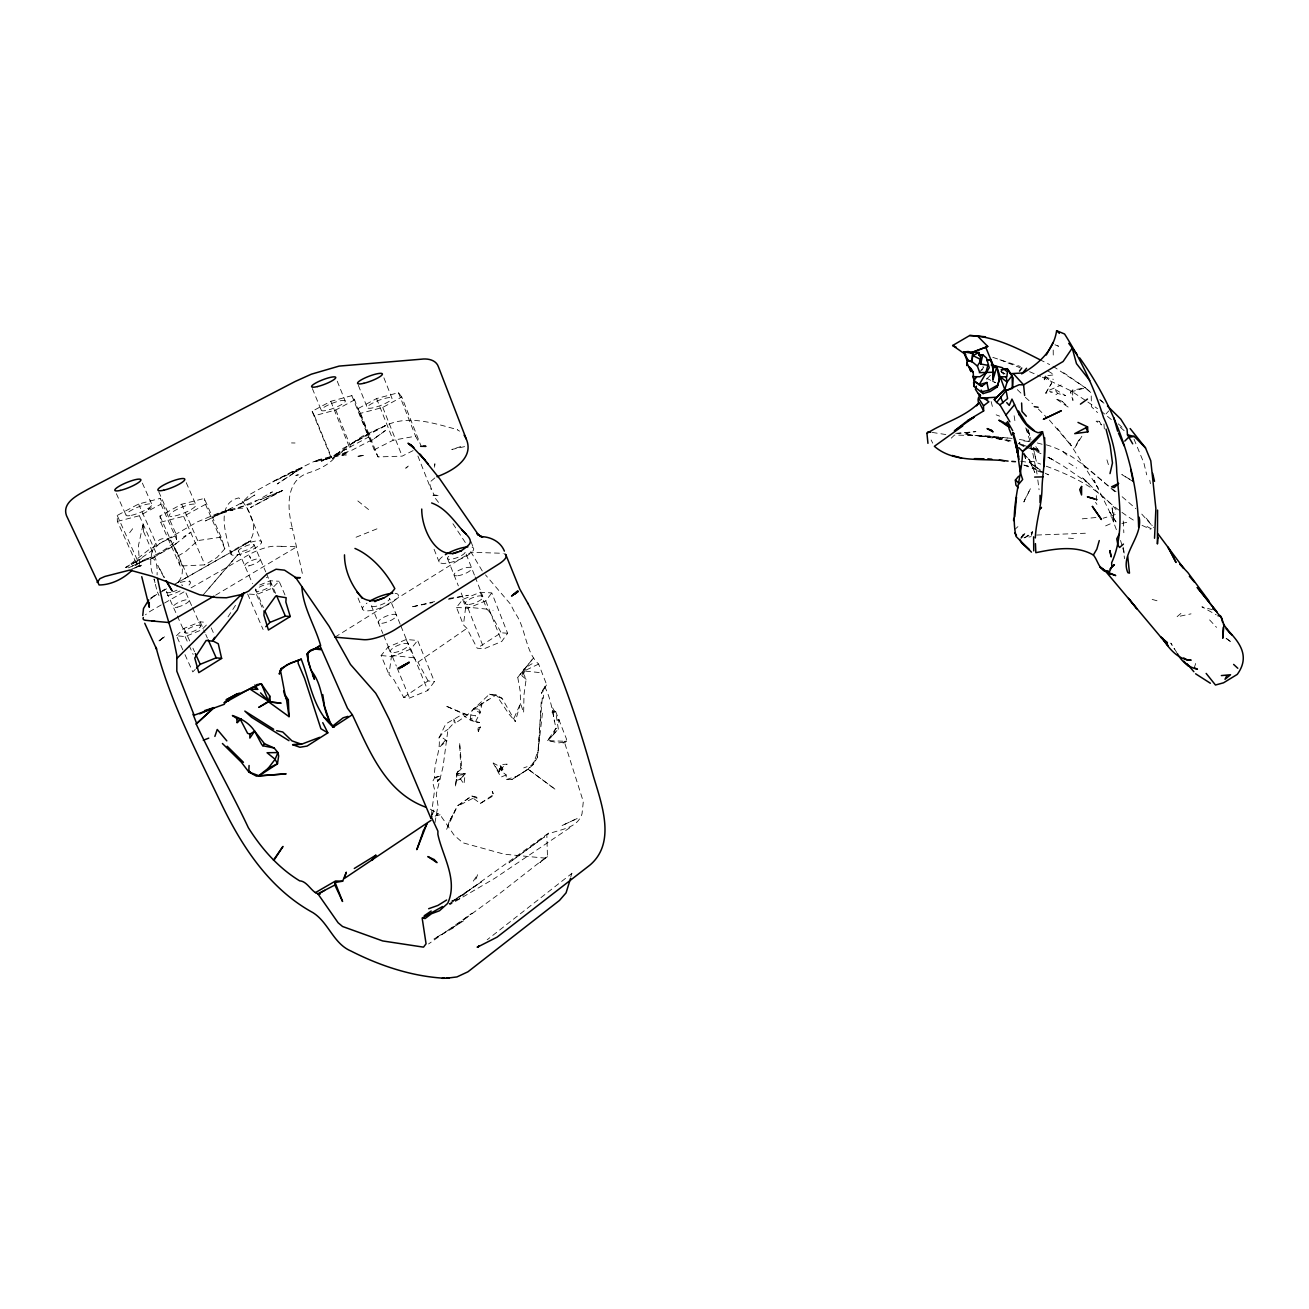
<?xml version="1.0" encoding="UTF-8"?>
<svg xmlns="http://www.w3.org/2000/svg" width="1309" height="1309" viewBox="0 0 1309 1309"><rect width="100%" height="100%" fill="white"/><g stroke="black" fill="none" stroke-linecap="round" stroke-linejoin="round"><path stroke-width="0.75" stroke-dasharray="5 3.75" d="M552.382 735.691L558.338 729.064L555.671 711.572L566.535 739.143L565.504 742.072L558.828 742.857L547.587 740.632L552.382 735.691L555.981 728.164C552.709 714.141 551.58 699.988 544.806 686.898L546.213 683.56L538.637 664.072C525.024 651.718 526.071 627.682 514.993 612.939L510.461 604.12L485.492 574.88M431.348 815.212L434.604 789.785L432.51 781.735L434.784 777.579C433.099 763.965 441.035 751.35 438.99 737.949L445.78 723.926L463.321 713.83L475.625 715.761L470.226 719.394L479.339 722.503L475.102 722.633L479.339 722.503M542.433 713.11L537.377 757.535L533.27 764.538L528.116 769.168L512.015 779.46L506.076 779.64L506.207 774.961L502.247 771.852L499.923 764.587L507.188 764.161L501.969 767.696L498.942 772.048L493.198 763.065L501.969 767.696L503.016 769.397L498.942 772.048L500.463 767.728L503.016 769.397M558.567 722.29L559.238 719.803L557.699 719.983L558.665 719.983M462.699 599.473L465.693 607L463.435 624.884L466.871 628.369L477.18 648.2L484.101 648.789L501.74 641.475L507.597 633.261L491.808 592.895L480.239 592.257L462.699 599.473L456.481 607.425L463.435 624.884M501.789 770.837L501.969 767.696L499.923 764.587M544.806 686.898L543.006 689.908L543.628 698.204L542.335 697.828L541.272 701.346L538.294 749.746L533.27 764.538L523.747 767.876M434.588 467.231L434.883 463.73L434.375 467.166M539.341 735.003L537.377 757.535L528.116 769.168L512.015 779.46M539.472 729.718L542.335 697.828M434.964 822.723L437.991 805.395L436.257 794.154L443.031 766.845L448.005 729.326L454.19 722.65L453.798 719.197L455.81 722.879L467.378 714.992L489.517 694.163L496.226 694.899L502.018 698.286L515.321 721.521L520.491 703.408L520.246 691.479L517.759 677.375L533.483 658.018M457.299 772.326L455.368 787.036L457.299 772.326L460.735 767.876L459.623 742.792L461.848 768.628L457.299 772.326L458.526 774.077L465.235 773.734L463.942 784.156L456.841 773.308L465.235 773.734L460.081 779.395L456.399 780.36L456.841 773.308L458.526 774.077M388.118 646.973L391.587 655.367L388.986 674.479L393.845 679.616L403.663 697.353L409.57 698.057L427.814 690.465L434.424 681.629L417.636 640.461L406.248 639.496L388.118 646.973L381.115 655.531L388.986 674.479M526.136 679.289L521.833 675.755L524.287 668.719L522.847 672.417L526.136 679.289L523.976 694.85L523.649 712.636L520.491 703.408L513.815 718.657M523.747 673.579L526.005 667.263L535.332 661.847M470.226 719.394L471.158 712.505L473.547 708.905L496.226 694.899L508.661 713.683L515.321 721.521M499.58 768.481L498.942 772.048L500.463 767.728M570.806 876.834L571.755 873.201L570.495 875.721L571.951 873.332L487.21 939.764M1031.574 535.021L1032.392 531.781L1024.816 537.704L1021.282 538.081L1023.131 534.661L1025.798 532.927L1021.282 538.081M1041.522 472.238L1037.808 471.224L1038.364 469.015M1031.492 535.185L1032.392 531.781L1030.314 534.71L1024.816 537.704L1031.165 536.641M1047.92 370.971L1054.203 374.783L1045.318 375.994L1044.238 379.823L1046.447 374.521M521.833 675.755L522.847 672.417M136.463 563.606L137.314 560.776L152.04 550.598L160.336 542.891L176.568 535.234L160.254 498.402L138.558 504.03L117.188 515.451L117.368 521.407L136.463 563.606C150.748 557.258 166.063 551.4 176.6 539.488L176.568 535.234M432.379 814.787L433.966 809.682L431.185 817.127M554.591 710.967L554.149 712.341L552.103 712.161L552.807 710.345L554.591 710.967L552.922 712.505L554.361 721.063M1194.135 668.261L1196.246 661.716M449.183 821.905L446.434 829.726L457.446 805.902L471.731 796.068L475.903 796.805L478.587 798.915L471.731 796.068L457.446 805.902L449.183 821.905L454.877 810.778M130.835 569.513L141.585 565.193L137.445 569.022M460.441 804.708L475.903 796.805M543.006 689.908L541.419 693.377L546.475 684.967M478.325 731.355L480.419 727.035L477.916 726.92L478.325 731.355L477.916 726.92M1045.318 375.994L1051.716 383.079L1045.711 393.158L1052.534 392.16L1047.805 390.835L1061.223 385.026M981.783 370.316L983.763 366.978L980.277 366.88M1045.711 393.158L1051.716 383.079M547.587 740.632L558.338 729.064L555.981 728.164L547.587 740.632L564.179 741.254L583.307 801.615L582.014 813.871C576.909 829.399 558.927 829.088 546.818 834.667L547.457 856.659L545.542 858.164L504.178 854.204L462.715 842.751L454.059 835.077L440.102 814.803L437.811 813.478L432.445 819.172M467.378 714.992L445.305 705.747L463.321 713.83L464.27 716.154L471.011 720.572L475.74 721.717L475.069 722.601L480.092 712.93L478.783 709.003L482.023 703.686L488.797 699.415M1019.22 443.62L1019.924 442.475L1017.813 444.095M228.011 616.85L236.88 603.187M436.797 814.82L437.811 813.478M451.114 901.23L455.63 899.512L481.467 881.873L452.39 901.083L466.446 892.182L548.635 833.031M1020.873 537.884L1023.131 534.661M150.502 599.097L154.691 595.48L152.531 596.953M159.06 640.755L164.558 636.828L159.125 640.935M129.64 532.73L134.058 526.856M456.481 607.425L467.984 608.178L485.77 600.847L491.808 592.895M438.99 737.949L443.26 732.385L448.005 729.326M381.115 655.531L392.422 656.627L410.83 649.035L417.636 640.461M979.001 372.934L983.763 366.978M517.759 677.375L533.532 657.903M437.124 779.788L439.169 779.657L437.353 781.457L437.746 779.035L439.971 778.904L437.353 781.457L437.746 779.035L434.784 777.579L440.757 775.992L434.784 777.579M460.081 779.395L465.235 773.734M203.239 594.842L237.993 554.411L205.775 591.979M444.962 740.763L439.595 746.964L446.909 740.861L442.867 737.998L444.962 740.763L446.909 740.861M1106.007 413.922L1108.69 410.977M1020.938 538.179L1025.798 532.927M986.855 379.037L990.259 375.405L986.577 379.037M221.139 537.165L197.675 540.601L185.911 551.351L177.811 556.112L180.2 566.044L204.973 564.85L217.098 557.405L224.837 548.766L221.139 537.165L204.269 498.434L181.689 504.243L159.993 516.008L160.68 522.16L180.2 566.044M195.254 669.39L192.783 671.91L184.618 653.829M249.414 594.106L256.499 594.564L272.337 588.15L279.112 581.261L286.147 597.706M206.397 625.048L201.439 629.956L185.125 636.583L176.47 635.749L183.816 652.013M1072.513 390.098L1072.938 400.472L1070.517 392.046L1072.513 390.098L1085.423 387.824L1090.708 392.438M135.285 565.717C152.04 552.594 157.882 556.407 157.08 574.946M176.47 635.749L184.045 628.385L200.146 621.857L207.133 622.446M951.25 438.155L954.506 435.03L990.013 435.995L1010.581 438.4M176.65 543.366L149.733 559.597L170.53 547.767L191.049 532.108L183.555 536.903M351.843 395.645L368.516 437.108L330.948 457.168L312.131 411.288L330.784 401.323L351.843 395.645L354.559 399.883L370.84 440.38L352.088 450.116L321.36 461.21L346.492 448.971L332.421 458.477L343.203 448.283L385.321 425.736C407.23 414.92 431.954 422.627 454.076 428.714A46.649 18.817 -11.6 0 1 456.497 429.467A46.993 19.046 -9.8 0 1 457.414 429.777M1015.146 529.196L1017.911 526.643M178.319 581.769C188.48 570.086 176.993 552.283 170.612 540.781C152.499 529.801 146.903 563.704 153.284 575.289M455.63 899.512L458.232 899.643L469.833 889.253M463.321 921.045L433.704 939.142L453.748 927.639L472.091 913.191L428.567 943.953M159.649 640.592L161.874 638.612L159.502 640.166M545.444 857.739L498.565 894.391L453.258 927.296M1180.931 613.414L1176.889 616.866L1191.043 613.856M547.457 856.659L539.815 862.582L545.542 858.164M569.873 827.713L494.835 878.257L449.838 904.683M1055.888 394.729L1057.688 393.436L1065.673 395.694L1054.187 388.838L1057.688 393.436M473.776 798.67L480.338 803.415L492.937 794.972L494.327 795.168L492.233 791.405L492.937 794.972M406.248 639.496L413.742 657.773L417.947 662.19L466.871 628.369M480.239 592.257L486.866 609.127L490.024 612.367L493.068 610.256M434.817 477.949L430.661 481.499A14.874 12.419 17.1 0 0 430.252 486.114L434.015 494.982L439.268 495.457L433.115 495.457L438.875 502.869M403.663 697.353L428.059 680.925L434.424 681.629M507.597 633.261L501.183 632.771L477.18 648.2M150.813 598.017L158.291 593.55M538.637 664.072L524.124 670.993L542.286 672.842M270.079 493.149L272.387 491.906L250.559 504.227L220.632 512.195L197.348 521.882L148.408 550.075L125.991 567.697L141.552 558.518M334.973 637.156L471.125 552.283L500.987 553.232A23.104 6.692 -21.1 0 1 503.196 553.462M245.176 544.184C262.045 534.694 250.15 507.565 238.827 497.878C214.463 503.311 226.752 537.704 231.12 554.411M473.547 708.905L482.023 703.686L480.092 712.93L473.547 708.905L478.783 709.003M385.321 425.736L373.899 431.283A44.244 1.047 -28.1 0 0 367.175 434.621L348.439 445.714A43.819 4.287 -35.8 0 1 343.547 449.331A42.313 2.863 -35.1 0 1 338.066 453.192C331.39 463.877 319.691 469.276 307.942 473.04C285.018 480.861 287.358 509.414 292.382 528.149M528.116 769.168L555.54 789.589L528.116 769.168L517.562 775.959L506.076 779.64M240.038 547.064L250.968 540.862C244.145 541.713 236.34 552.791 229.648 551.056M480.338 803.415L494.327 795.168M215.592 595.186L296.865 546.737L283.186 546.377A34.934 8.574 -21.9 0 1 281.173 546.409M162.807 590.981L166.587 588.821M183.996 591.881L152.351 610.027A20.846 5.22 -23.1 0 0 145.495 614.821M191.032 587.856L249.07 554.607A19.962 4.925 -22.3 0 1 274.661 546.213L284.757 546.36M159.878 592.65L164.639 589.934M174.293 584.485L234.458 550.255M177.026 582.881L236.16 549.256M153.529 596.266L156.818 594.401M367.191 434.604L352.039 443.146L362.708 436.044L385.599 425.49M125.369 567.452L137.314 560.776M449.282 903.881L458.052 899.005L449.183 903.914M160.68 522.16L183.604 516.319L205.48 504.358L204.269 498.434M401.765 397.02L398.443 392.684L376.583 398.558L357.701 408.784L360.58 413.317L382.784 407.41L401.765 397.02L421.171 446.304M117.368 521.407L139.392 515.746L160.925 504.145L160.254 498.402M312.131 411.288L314.422 415.722L335.791 409.995L354.559 399.883M413.104 450.607L402.158 456.137L378.105 456.923L374.194 449.789L357.701 408.784M433.115 495.457L434.015 494.982M563.066 743.087L566.666 741.205M136.234 567.042L139.016 565.603M374.194 449.789L393.175 440.217L415.575 436.192L419.24 442.933M128.38 567.844L148.588 558.845L128.822 567.484M1105.63 525.891L1112.11 523.027M318.971 459.623L313.555 461.979L342.254 455.074L348.505 452.145L318.971 459.623L326.186 459.246L321.261 460.637L330.948 457.168M134.827 567.991L141.585 565.193L138.787 566.126M506.207 774.961L500.889 777.137L493.198 763.065M259.755 584.992L270.178 580.771L279.112 581.261M356.064 537.23L380.15 527.56M1115.252 514.568L1103.111 518.233M478.194 727.837L480.419 727.035M499.073 769.332L501.691 768.383M326.186 459.246L314.144 461.439L275.724 480.043L250.543 494L240.611 504.03L254.846 494.998L237.354 505.176L205.431 520.933L231.938 508.416L214.005 515.599L236.814 508.825L256.629 500.382M1070.517 392.046L1085.423 387.824L1091.182 392.896L1091.395 406.674L1097.564 412.613M440.102 814.803L436.47 815.703L440.119 815.032M1121.862 523.502L1129.258 521.686M434.588 601.6L410.911 607.114L432.69 602.615M464.597 446.631L451.818 449.462L463.877 445.567M266.349 577.711L267.2 577.514M289.96 528.705L292.365 528.182L302.968 576.304M448.529 599.342L468.344 595.268L446.418 598.835M229.419 510.281L225.426 510.935L232.593 510.134L229.419 510.281L231.104 510.854M458.379 775.337L464.155 774.535M1095.944 517.513L1080.923 518.969M1085.357 533.238L1033.488 535.168M955.734 433.361L975.925 431.626L957.828 433.443M237.763 508.252L244.799 508.154M291.514 442.933L295.032 442.998M1038.086 451.36L1039.346 451.392L1035.517 445.845L1038.086 451.36L1034.077 448.054M945.818 434.539L932.155 432.428M1068.455 538.146L1075.72 538.654M486.866 609.127L465.693 607M1012.152 438.384L978.052 435.619L1009.157 440.708M552.103 712.161L554.149 712.341L552.807 710.345M413.742 657.773L391.587 655.367M1023.834 440.92L1029.79 441.591M454.19 722.65L455.81 722.879M1020.742 461.226L1026.796 462.159L1033.308 461.324L1040.704 464.122M1019.449 439.448L1029.938 441.297M1010.957 440.953L1000.092 438.106L1009.239 441.722M471.731 796.068L474.676 796.723M1024.227 465.235L1028.154 466.184L1024.293 465.12M1046.284 444.831C1074.362 452.799 1095.158 475.56 1117.117 493.558M1044.255 377.025L1053.385 379.332M1037.268 442.982L1042.553 444.373M992.811 357.373L1020.382 366.471M1212.412 609.716L1201.907 606.836L1216.29 614.837M1152.182 599.424L1157.778 600.978M1023.851 465.039L1043.682 472.5M489.517 694.163L502.018 698.286M1027.614 447.678L1032.997 449.494L1029.414 446.336M1041.031 453.732L1030.985 448.791L1032.997 449.494M1046.267 466.217C1071.973 475.756 1098.267 488.273 1116.135 509.741M996.165 414.838L999.601 416.131M1027.712 446.713L1019.204 443.473L1024.423 445.535M999.945 359.746L1020.186 367.747M1024.293 446.287L1019.171 444.307L1023.442 446.254M1031.41 448.283L1038.381 451.032L1031.214 448.103M1029.561 371.691L1040.54 376.403M1054.956 344.758L1058.572 346.296L1055.839 344.382M1030.985 448.791L1032.85 449.592M1042.324 377.188L1070.729 390.72L1084.654 399.867M430.285 809.158L437.648 813.56M1142.037 525.334L1150.48 529.278M457.299 429.827L457.725 430.023A49.677 24.544 -7.8 0 1 459.524 431.168M1045.236 473.253L1048.493 474.823L1033.243 467.689L1037.808 471.224M1039.641 359.582L1049.638 364.557M992.386 381.164L995.462 382.703L987.084 378.497M1047.871 457.266L1054.727 460.801L1047.167 456.645L1063.055 465.84L1089.35 483.921L1081.414 476.803C1098.235 493.248 1115.628 509.479 1135.917 521.637M1146.979 526.513L1152.215 529.278M565.504 742.072L564.179 741.254M554.312 711.032L555.212 711.523M1052.976 366.225L1085.423 387.824L1063.677 372.705M1133.185 481.565L1121.813 474.545L1130.207 479.552M1000.878 371.314L1006.719 374.947M1068.864 463.026L1076.702 468.082M1001.025 371.478L1004.265 373.654M1034.388 448.054L1039.346 451.392M368.565 509.545L356.228 499.645M1087.877 402.059L1097.531 408.637M460.735 767.876L461.848 768.628M1226.206 638.465L1231.753 642.457L1225.42 637.778M1112.045 488.764L1116.152 491.808M1040.41 470.013L1029.169 462.306L1038.495 469.293L1022.705 453.127M1099.822 399.572L1102.849 401.945M456.514 898.252L458.232 899.643M1100.051 400.047L1105.974 404.825M1100.738 410.83L1111.456 419.649M1084.31 465.889L1109.312 486.735M1122.14 496.733L1135.836 508.645M1120.373 427.356L1124.824 431.217M1063.284 451.85L1067.637 455.679M1025.323 397.347L1032.605 403.777M1118.295 423.871L1122.827 427.978M1141.775 514.11L1153.736 527.494M1001.63 372.263L1003.823 374.292M1017.306 389.624L1022.656 394.778M1049.409 420.074L1071.4 445.862L1069.682 443.178L1098.104 488.224L1094.013 480.19L1109.885 512.31L1116.855 530.963M1023.818 454.223L1029.005 459.344L1034.797 472.467L1029.005 459.344M1038.348 409.03L1046.676 417.424M1209.598 619.91L1216.552 627.355M552.611 707.825L554.034 710.525M1146.226 518.2L1152.198 525.596M1071.4 445.862L1056.805 427.748M370.84 440.38L368.516 437.108M482.252 570.953L469.26 549.125M452.93 523.731L465.513 542.81M1095.535 502.329L1096.942 504.423M1176.84 652.635L1170.802 643.112L1174.484 649.1M1115.873 521.604L1109.885 512.31L1116.855 523.175M1023.998 453.078L1026.027 456.416M164.018 577.547L157.8 565.521L164.492 577.4M428.059 680.925L417.947 662.19M931.108 439.971L932.728 443.146M490.024 612.367L501.183 632.771M1026.371 428.877L1028.89 434.212L1028.629 430.628M156.049 560.039L143.352 531.159L143.826 532.698L142.959 524.107L142.632 527.576L143.417 522.733L138.378 545.935L139.719 567.648M117.188 515.451L137.641 560.694M184.045 628.385L189.707 640.968M192.93 648.151L194.55 651.751M166.57 592.077L176.486 614.117M177.304 615.95L184.7 632.411M185.125 636.583L188.332 643.717M189.134 645.501L193.143 654.435M116.386 493.706L125.959 514.977M157.44 592.061L158.962 595.48M138.558 504.03L157.015 545.329M139.392 515.746L156.785 554.558M142.37 483.119L151.828 504.358M200.146 621.857L204.957 632.64M205.758 634.44L207.362 638.039M185.976 592.961L191.703 605.805M192.521 607.638L200.67 625.931A8.639 2.274 -23.1 0 1 189.003 632.803A8.639 2.274 -23.1 0 1 188.381 628.795A8.639 2.274 -23.1 0 1 200.67 625.931M158.749 491.759L169.27 515.517M160.925 504.145L176.6 539.488M211.224 627.895L214.365 634.947M159.993 516.008L177.811 556.112M175.422 548.815L190.034 581.916M181.689 504.243L197.675 540.601M183.604 516.319L204.973 564.85M186.238 482.661L195.826 504.587M247.646 593.991L263.109 629.547M205.48 504.358L224.837 548.766M255.353 588.952L263.42 607.556M238.451 551.138L252.506 583.585M256.499 594.564L264.107 612.088M270.178 580.771L275.79 593.795M254.093 544.855A8.427 2.029 -22.3 0 1 242.852 551.285A8.427 2.029 -22.3 0 1 241.887 547.866A8.427 2.029 -22.3 0 1 254.093 544.855L265.743 571.902M266.512 573.702L271.143 584.485A8.378 2.176 -22.5 0 1 260.049 591.03A8.378 2.176 -22.5 0 1 258.986 587.381A8.378 2.176 -22.5 0 1 271.143 584.485M272.337 588.15L275.054 594.466M246.796 507.467L261.555 542.024A16.461 3.976 -22.3 0 1 239.105 554.541A16.461 3.976 -22.3 0 1 238.156 547.506A16.461 3.976 -22.3 0 1 261.555 542.024M371.347 605.723L382.833 633.474M383.586 635.29L390.377 651.718M392.422 656.627L396.332 666.052M397.102 667.934L409.57 698.057M358.028 598.033L362.626 609.094M410.83 649.035L427.814 690.465M400.178 624.213L389.542 598.278A9.817 2.814 -22 0 1 379.25 605.445A9.817 2.814 -22 0 1 372.001 603.94M400.914 626.046L408.392 644.273M314.422 415.722L331.488 457.332M312.376 388.56L321.278 410.339M335.791 409.995L352.088 450.116M330.784 401.323L349.519 447.465M337.247 381.214L345.298 401.192A12.877 2.569 -21.2 0 1 327.201 410.241A12.877 2.569 -21.2 0 1 327.266 405.463A12.877 2.569 -21.2 0 1 345.298 401.192M360.58 413.317L378.105 456.923M358.371 385.37L367.354 407.786M376.583 398.558L393.175 440.217M434.064 549.273L439.104 561.921M1024.113 455.139L1025.536 458.739L1024.996 454.272M467.984 608.178L484.101 648.789M447.563 558.648L458.346 585.859M461.193 593.01L465.448 603.744M382.784 407.41L402.158 456.137M398.443 392.684L415.575 436.192M417.898 456.023L431.07 489.37M383.897 377.81L392.029 398.378A13.237 2.733 -21 0 1 373.654 407.672A13.237 2.733 -21 0 1 373.229 402.796A13.237 2.733 -21 0 1 392.029 398.378M485.77 600.847L501.74 641.475M474.431 575.109L465.137 551.482A9.507 2.683 -21.3 0 1 454.354 558.567A9.507 2.683 -21.3 0 1 449.118 555.981M475.134 576.909L482.874 596.577M470.995 541.615L473.743 548.733M1134.003 439.153L1143.886 462.993L1146.717 474.823M1025.749 427.847L1030.625 442.933M1106.939 459.852L1109.198 467.264M1028.35 430.776L1030.985 439.775M1027.86 429.09L1030.559 438.368M1120.553 540.437L1122.255 546.262M1122.811 548.209L1124.496 554.051L1123.515 548.929M1033.276 447.76L1036.384 461.537L1033.243 447.613M155.002 582.685L154.118 579.249L157.031 590.964M991.158 401.585L992.664 407.574M154.118 578.971L154.527 580.721M1031.05 444.798L1037.072 474.038M1149.777 480.239L1150.415 483.692M1014.115 415.738L1014.982 421.203M1037.824 479.945L1039.051 489.762M1123.171 547.227L1124.48 558.681M1103.945 423.952L1104.485 430.988M1096.287 495.653L1096.68 500.922M1123.237 521.031L1123.842 532.747M1053.205 350.043L1053.287 358.11M395.105 593.304A19.177 5.498 -22 0 1 391.849 602.435A19.177 5.498 -22 0 1 367.616 610.861A19.177 5.498 -22 0 1 366.995 603.073M472.058 547.162A18.555 5.22 -21.3 0 1 466.069 556.292A18.555 5.22 -21.3 0 1 443.506 563.41A18.555 5.22 -21.3 0 1 442.884 556.358M176.993 590.114A8.705 2.127 -22.9 0 1 172.804 591.799M170.825 592.355A8.705 2.127 -22.9 0 1 168.763 589.574M181.46 584.943A8.705 2.127 -22.9 0 1 182.687 585.598M180.2 582.489A16.984 4.14 -22.9 0 1 187.58 586.317M180.135 590.899A16.984 4.14 -22.9 0 1 164.999 596.184M162.676 590.654A16.984 4.14 -22.9 0 1 165.032 589.083M1113.861 512.817L1113.255 517.284L1113.861 512.817M477.572 874.707L476.247 878.503L473.089 881.448L477.572 874.707M1024.538 500.169L1023.851 502.002L1030.576 488.404L1024.538 500.169M1078.387 440.838L1074.509 448.283L1081.889 436.208L1078.387 440.838M408.326 466.086L405.806 468.115L408.326 466.086M385.304 430.612L370.12 441.624L385.304 430.612M544.528 836.86L509.005 862.844L544.528 836.86M294.525 472.418L277.246 483.937L302.297 467.755L293.723 470.847L272.828 481.892L302.297 467.755L294.525 472.418M164.558 636.828L161.563 638.808L164.558 636.828M149.815 508.497L148.408 509.381L151.664 507.45L149.815 508.497M282.711 490.417L250.51 507.532L282.711 490.417L260.311 499.727L282.711 490.417M577.154 818.534L561.692 825.717L577.154 818.534M969.658 432.363L964.52 434.343L999.945 438.073L964.52 434.343L969.658 432.363M297.667 474.856L295.801 475.445L299.941 474.578L297.667 474.856M363.509 455.467L356.359 456.514L363.509 455.467M345.118 454.943L341.976 455.074L347.032 454.976L345.118 454.943M1099.282 421.285L1096.14 421.203L1101.491 424.967L1099.282 421.285M1001.81 439.628L994.545 437.501L1001.81 439.628M1062.172 401.356L1055.479 398.541L1068.373 407.214L1062.172 401.356M250.51 558.354L249.495 555.834L250.51 558.354M1113.714 521.964L1111.946 506.108L1113.714 521.964M131.44 515.337A14.006 2.896 -22.4 0 0 151.893 505.061A14.006 2.896 -22.4 0 0 133.534 509.119A14.006 2.896 -22.4 0 0 131.44 515.337M175.111 515.91A14.399 3.093 -22.3 0 0 195.957 505.307A14.399 3.093 -22.3 0 0 176.797 509.496A14.399 3.093 -22.3 0 0 175.111 515.91M381.868 623.313A9.801 2.896 -22.1 0 0 396.447 615.901A9.801 2.896 -22.1 0 0 383.815 617.275A9.801 2.896 -22.1 0 0 381.868 623.313M249.135 565.799A8.41 2.094 -22.4 0 0 260.327 559.319A8.41 2.094 -22.4 0 0 248.137 562.297A8.41 2.094 -22.4 0 0 249.135 565.799M457.757 575.747A9.474 2.749 -21.3 0 0 471.715 568.695A9.474 2.749 -21.3 0 0 459.115 570.233A9.474 2.749 -21.3 0 0 457.757 575.747M177.484 607.131A8.688 2.176 -23 0 0 189.265 600.324A8.688 2.176 -23 0 0 176.928 603.269A8.688 2.176 -23 0 0 177.484 607.131M469.129 604.431A9.425 2.863 -21.4 0 0 482.972 597.329A9.425 2.863 -21.4 0 0 470.389 598.737A9.425 2.863 -21.4 0 0 469.129 604.431M393.96 652.569A9.736 3.011 -22.2 0 0 408.424 645.108A9.736 3.011 -22.2 0 0 395.809 646.351A9.736 3.011 -22.2 0 0 393.96 652.569"/><path stroke-width="1.5" d="M259.067 775.795L286.115 773.848L256.417 776.139L248.792 771.95L259.067 775.795L277.475 763.785L278.653 755.947L277.933 752.56L274.137 747.995L264.516 743.725L254.633 731.175L249.872 734.169L249.855 738.08L254.633 731.175C249.479 723.222 241.183 718.461 232.413 715.516L236.765 718.477L240.578 719.034L237.125 722.617L236.765 718.477M425.523 807.08C385.108 792.19 369.269 750.499 352.334 714.73L333.353 727.035C313.047 710.067 310.331 682.48 301.201 659.147L298.174 660.374L298.157 663.336L304.604 678.455L320.901 728.753L327.823 732.844L307.108 746.065L299.908 747.259L292.627 744.69L301.512 744.232L319.674 737.327M1158.007 538.343L1157.909 536.935L1157.418 543.988L1157.581 510.101M1006.752 402.616L1009.272 405.414L1011.972 399.098C1018.222 412.171 1023 427.225 1038.07 432.723L1042.488 431.692C1047.92 450.132 1042.357 470.242 1041.997 489.239C1041.588 505.863 1035.992 521.44 1035.321 537.934M1018.729 447.596L1022.656 451.49L1031.672 444.765L1041.064 434.833L1042.488 431.692L1022.656 451.49C1021.724 479.618 1009.828 508.547 1016.013 536.379L1031.443 552.136M237.256 693.623L227.112 699.366L224.248 704.307L194.141 715.221L176.813 671.141L176.813 655.22L172.853 636.027L162.398 600.847L157.505 578.496M992.009 364.606L996.804 366.749L992.942 379.855L993.187 367.944L990.946 359.975L987.15 359.795M301.904 587.054C303.034 607.605 315.027 625.784 320.558 645.304L315.354 648.528L320.558 645.304M1154.538 538.261L1155.88 508.579L1150.791 460.801L1145.522 447.94L1130.142 428.55M249.07 765.503L248.792 771.95L250.804 772.735L249.054 771.197M1018.795 456.759L1012.888 433.786L1014.23 433.606L1012.855 432.837C1019.776 447.776 1016.831 464.417 1022.689 479.47L1018.795 484.134M1138.617 527.069C1137.194 466.724 1114.728 406.804 1079.663 357.848M1019.826 471.485L1020.104 466.069M993.187 367.944L996.804 366.749L1000.141 376.812L997.163 386.989L990.177 391.489L983.075 393.584L974.174 386.515L974.469 381.41L972.816 376.256M421.743 509.037C421.514 532.894 441.657 569.644 467.82 545.771C474.971 540.208 465.022 533.794 461.602 529.474C453.094 519.346 444.569 507.548 431.626 502.967M1014.704 516.81L1016.504 497.142M1009.861 421.776L999.945 404.857L996.64 402.468L1006.065 390.557L1012.446 388.397L1013.182 377.974L1007.243 368.68L1001.32 369.678M1139.108 517.153C1143.313 536.526 1119.735 554.64 1127.9 572.737L1129.487 573.146L1127.769 556.881M1013.575 520.606L1013.739 518.299M344.496 554.852C344.414 570.544 351.777 586.563 362.331 598.033L356.866 591.963M986.642 360.564L990.946 359.975L993.613 372.214L979.754 372.656L977.381 366.078L972.031 361.628L972.718 353.332L968.169 351.548L963.62 351.908L967.138 360.793L967.073 365.686L966.942 362.806L970.967 371.641L969.364 366.88M992.942 379.855L993.613 372.214M149.259 602.402L149.291 607.081L141.748 576.696M335.12 882.479L342.565 901.459L334.859 885.031L335.12 882.479L342.631 881.219L346.296 872.203L344.382 878.454L431.103 820.318M1010.286 373.687L1023.278 372.95C1039.182 363.28 1053.81 350.092 1056.625 330.686L1064.561 333.991C1081.136 360.106 1094.308 387.922 1103.552 417.538C1111.259 434.113 1116.413 453.405 1116.741 471.78C1119.211 501.674 1124.644 534.448 1111.652 562.674L1111.799 566.633L1109.557 571.558L1107.169 570.74L1106.465 571.608C1098.791 569.562 1097.891 560.367 1093.359 555C1075.883 544.986 1054.514 548.831 1035.844 552.693L1035.435 543.628M570.593 878.29L566.077 892.836L559.499 900.412L467.935 971.802L456.923 976.939L446.385 978.232M972.031 361.628L972.718 353.332L963.62 351.908L968.169 360.335L972.031 361.628L967.138 360.793L968.169 360.335M979.819 394.484L978.052 399.736L978.494 403.254C964.029 417.587 943.642 422.562 926.952 433.377L927.95 443.342M1040.033 502.525L1040.05 495.293M256.482 684.705L261.325 683.74L269.703 695.979L268.607 701.853L289.027 716.645L288.34 699.906L285.133 694.85L280.453 670.273L281.304 668.441L290.843 662.943L298.174 660.374M1109.999 473.596L1112.47 462.993L1110.163 445.387L1106.023 429.107M997.163 386.989L1000.141 376.812L1006.85 376.779L1007.455 371.92L1002.121 367.6L991.191 364.982M318.496 894.276L320.361 893.736C312.491 895.078 308.253 881.137 299.646 880.842C278.244 867.752 261.669 848.805 248.35 827.713C231.873 792.583 212.369 758.778 196.186 723.992L214.022 707.613L204.499 710.64M996.64 402.468L994.284 399.605L1004.788 389.46L1007.112 382.081L1012.135 375.552L1007.243 368.68L1001.369 369.972M976.399 386.188L975.401 389.297L981.145 398.149L987.804 398.918M214.872 736.411L217.229 729.457L226.817 740.861M281.304 668.441L279.242 674.086L280.453 670.273L286.835 664.874L301.201 659.147M243.916 593.108L237.338 609.945L212.565 641.165L206.151 640.51L194.746 658.002L198.804 672.63L221.63 658.411L218.276 643.75L212.5 640.755L214.709 637.336M97.766 581.72L99.959 578.643L104.9 576.451L129.755 570.086L152.58 576.353L174.67 584.648M176.797 585.679L199.492 594.728L216.427 597.509L226.375 597.788L241.478 594.531L248.71 591.063L266.725 574.095L276.052 569.235L284.544 570.168L295.589 577.449L329.099 626.275L350.485 664.465L375.716 693.214L379.217 699.301L389.248 719.345L430.792 818.043L431.185 817.127M352.334 714.73L347.49 708.251L319.985 645.713M1099.265 540.568L1096.844 549.093L1093.359 555M1226.713 675.837L1225.011 679.306L1230.542 674.757L1221.362 675.575M1119.44 533.712L1116.757 538.833L1117.951 545.215L1119.588 547.489L1123.466 544.086M431.839 816.505L430.792 818.043M330.637 724.122L334.122 727.117L332.535 727.084L333.55 726.511M273.45 860.16L282.957 846.448L273.974 860.226M926.952 433.377L927.77 431.986L930.699 432.281M977.381 366.078L981.259 359.762L978.903 352.497L967.351 352.186L968.169 351.548M310.151 667.999L306.83 654.336L309.66 650.851L317.269 647.759L321.196 649.002M1046.333 354.984L1053.091 342.451M306.83 654.336L311.411 649.918L317.269 647.759M241.314 596.364L243.539 592.944M132.242 570.069C123.815 578.513 111.445 584.943 99.108 584.976L66.448 515.533C61.785 502.165 78.507 494.769 87.67 489.435L295.114 381.508L311.346 374.194L339.129 366.095L421.416 359.19C427.863 358.322 436.093 359.877 438.433 366.831L466.282 439.022C474.611 458.428 452.145 471.224 436.977 476.721M981.292 391.882L988.557 390.278L986.888 382.473L981.717 386.351L973.978 380.608L976.694 376.747M517.824 590.719L511.541 596.07L518.266 591.586M1019.515 371.134L1021.756 368.042M375.814 855.235L372.247 860.128L375.814 855.235L354.297 868.472M310.528 669.848C325.057 686.358 320.64 711.458 333.353 727.035L332.944 725.873L343.122 717.807L347.916 716.367M442.491 906.548L422.169 918.116L426.063 943.773L423.511 947.143L382.686 940.942L342.549 926.494L338.115 922.763L317.907 893.834L334.859 885.031M268.214 768.301L275.119 759.269L277.933 752.56L267.069 752.74L275.119 759.269L277.475 763.785L268.214 768.301L258.953 775.566M976.596 405.855L979.263 402.517L983.632 410.928L967.956 420.385L954.359 430.906L974.321 417.047L967.956 420.385M254.633 731.175L261.653 744.396L262.831 745.754L264.516 743.725M1005.885 415.035L1014.573 404.628M1018.206 487.75L1015.882 485.066L1015.391 480.076L1018.598 476.231M1021.773 373.949L1026.583 368.254M237.125 722.617L240.66 718.739M265.809 626.7L269.867 622.446L285.378 616.13L290.238 616.506L285.853 602.009L286.147 597.706L275.741 596.053L264.107 612.088L263.927 615.246L268.427 630.005L290.238 616.506M148.735 599.947L143.499 608.521L142.746 615.541M196.497 668.13L200.195 664.334L216.181 657.822L221.63 658.411M1124.791 441.1L1128.587 437.304L1134.281 436.453L1145.522 447.94M176.748 658.591L241.756 594.106M1109.967 569.022L1114.384 564.719L1111.799 566.633M994.284 399.605L1004.788 389.46L1000.141 376.812L1007.112 382.081L1006.179 376.567M999.945 404.857L1007.603 398.541L1006.065 390.557L1004.788 389.46M196.186 723.992L214.022 707.613L199.721 713.863M514.224 594.319L516.482 592.813M514.175 594.221L516.286 592.421M962.737 425.965L934.364 446.304C954.49 463.746 983.714 457.79 1008.094 461.112M983.632 410.928L983.501 405.79L988.868 401.781L984.597 398.59M424.231 915.744L431.185 911.031M398.443 667.966L409.193 662.338L398.918 668.866M1080.432 404.137L1087.484 399.065M405.888 664.334L401.405 666.837M479.143 945.998L477.523 947.094L497.044 937.162L589.737 865.249C616.588 842.701 601.469 803.448 593.255 775.73C576.647 716.448 556.849 657.805 527.854 603.285M402.485 666.625L409.193 662.338L402.272 666.216M315.453 892.607L335.529 880.99L342.631 881.219M971.278 352.775L987.755 346.46L977.594 336.086L969.74 335.497L952.641 345.511L965.813 354.69M446.631 900.019L437.959 905.419L428.648 908.724M401.503 667.017L405.954 664.432M213.874 596.184L168.665 622.528L153.628 621.137A37.879 9.588 -23.5 0 0 152.008 620.875M318.316 894.096L324.616 890.398M988.557 390.278L997.671 385.091M268.607 701.853L280.862 703.113L268.607 701.853L258.757 707.384L268.59 701.28L261.325 683.74L226.097 699.791L228.895 700.446L253.439 686.718L257.677 689.368L250.15 689.188L268.59 701.28L260.54 692.886M1006.065 390.557L1019.171 384.748L1023.589 384.83L1063.104 361.513L1072.218 348.129L1076.489 363.64L1089.743 380.51M1087.583 426.914L1074.722 433.639L1087.844 431.872L1087.583 426.914L1077.994 422.414M239.252 693.099L227.112 699.366L228.895 700.446L223.954 702.769M240.578 719.034L239.694 719.492L241.331 719.296M980.228 356.032L982.781 354.788L986.446 357.913L989.26 367.698L979.083 384.797L986.888 382.473M224.559 702.409L228.895 700.446M203.288 740.272L208.736 738.145M310.887 650.737L313.833 649.591M971.311 352.628L987.755 346.46M981.145 398.149L997.213 397.167M983.992 458.772L974.436 458.625M1218.008 615.786L1220.397 615.623L1223.948 624.606L1222.77 638.236L1223.293 627.256M292.627 744.69L301.512 744.232L291.956 740.878L282.777 732.009L276.641 730.667M295.065 577.76L300.301 577.694L295.589 577.449M979.001 354.919L982.781 354.788L980.654 364L987.837 365.309L985.792 372.934L979.934 376.763L973.471 376.648L973.176 372.165L970.067 367.485M1034.634 477.081L1043.011 476.869M144.743 623.248L156.54 649.133L156.033 647.301C170.235 701.657 196.481 751.873 220.632 802.302C241.51 846.089 269.229 888.729 312.916 912.635C328.723 922.567 333.222 943.544 351.041 951.07C380.052 965.846 412.122 976.498 444.782 978.265M442.197 978.314L449.02 978.183M420.614 446.32L425.981 446.336L423.331 446.271M1011.792 461.39L1015.473 461.684M969.74 335.497C994.725 336.364 1017.764 348.407 1039.641 359.582M977.594 336.086L985.464 336.773M334.973 637.156L363.427 639.659A24.151 7.2 -22.2 0 0 395.253 629.465L498.713 564.097A23.104 6.692 -21.1 0 0 504.832 554.002M250.346 772.032L248.792 771.95L241.216 762.067L222.432 743.512M987.853 458.788L991.846 459.214M314.618 648.969L320.885 649.673M999.274 460.113L1004.412 460.817M1034.257 406.641L1038.119 407.279M961.559 458.035L952.248 455.467M154.904 621.317L145.823 620.319A20.846 5.22 -23.1 0 1 143.319 617.521M262.831 745.754L274.137 747.995M1107.463 406.019L1120.782 419.125L1127.049 429.205L1127.491 434.85L1134.281 436.453M1097.04 499.547L1087.37 496.831L1094.209 498.827M354.952 548.438C372.28 555.9 386.335 572.753 394.811 588.592C388.331 598.393 372.051 605.053 361.726 597.362M1109.099 573.342L1115.71 575.567L1103.422 570.397M249.872 734.169L247.581 733.318L240.414 719.574M477.605 534.547L482.677 537.001L481.581 536.657C491.088 536.919 500.758 541.975 504.39 551.122M1001.565 421.285L998.849 420.205L1009.272 427.258L1006.163 422.594M422.545 917.609L425 918.623L431.479 913.731L439.48 910.753L447.678 903.39C458.51 879.795 442.295 855.742 437.877 834.324L437.91 831.15L431.741 817.847M1194.512 667.917L1197.408 669.194C1188.523 667.345 1181.618 661.487 1177.396 653.616M952.641 345.511L956.126 347.114M285.558 698.351L288.34 699.906M480.043 535.986L481.401 536.821L476.918 533.516L478.767 535.332L439.611 478.652L419.894 454.141L428.419 464.237M1183.761 657.969L1186.723 659.834L1191.125 660.161C1178.067 659.883 1168.904 648.479 1162.441 638.317M1195.608 673.791L1210.383 683.249M288.945 740.665L251.524 717.25L244.816 711.082L273.646 729.26M974.469 381.41L981.717 386.351M324.19 717.545L329.623 721.324L324.534 706.418L322.767 694.588M1110.539 574.487L1099.904 566.797L1104.943 570.593M465.595 533.761L466.315 534.317L461.602 529.474M411.844 445.911L408.032 443.211L413.399 447.629M1212.821 608.489L1216.765 611.761L1197.31 587.594L1216.765 611.761M413.922 447.629L410.813 445.044L425.278 460.392M1015.391 480.076L1019.122 483.185M1002.923 421.842L1009.272 427.258M194.141 715.221L193.061 714.289L196.465 723.01M1034.274 430.612L1026.485 423.74L1018.5 410.977L1018.877 414.757M978.33 393.404L980.621 395.449M1233.618 664.416L1237.807 668.277M1056.625 330.686L1059.39 333.386M227.193 746.245L243.458 762.329M1231.867 634.98L1226.14 628.615C1239.214 641.672 1250.684 655.94 1237.283 674.38L1223.522 682.807L1215.472 685.016L1206.162 673.431M1013.87 374.227L1023.589 384.83L1024.636 395.482M1180.276 564.555L1187.852 572.557L1209.238 601.387M1179.998 564.261L1183.729 568.351L1157.909 533.728M1183.86 661.192L1188.474 666.297M1026.321 416.246L1022.002 411.468L1021.609 403.008M1193.873 671.713L1186.919 663.663M1106.252 572.082L1167.955 645.615L1162.457 638.056M1189.357 576.255L1194.479 582.178M1217.19 612.759L1222.181 618.617L1222.491 622.102M1020.496 541.239L1029.447 549.845L1022.051 543.284L1019.727 539.488M983.501 405.79L978.347 397.887M1014.72 533.058L1016.488 535.234M1068.733 343.351L1077.225 354.624M1223.293 624.017L1229.805 632.754M970.116 367.698L973.176 372.165M254.862 685.016L257.677 689.368M1132.694 443.833L1127.491 434.85M166.047 580.901L172.15 590.964L166.407 580.787M520.246 589.934L528.067 603.678M1007.472 421.514L1012.708 430.759M981.177 390.082L983.075 393.584M519.738 589.034L505.863 554.836M322.767 722.666L327.823 732.844M466.282 439.022L464.728 436.077A48.22 22.94 -5.8 0 0 464.09 435.243M1085.832 427.748L1087.844 431.872M1000.567 397.2L1003.119 402.828M195.352 653.551L200.195 664.334M1118.459 433.066L1124.202 445.927M208.164 639.839L216.181 657.822M265.023 611.287L269.867 622.446M276.592 595.66L285.378 616.13M985.873 347.654L993.155 365.178M312.491 674.593L314.438 679.322L308.139 661.536L308.057 652.34M1008.912 428.37L1011.546 435.193M1113.844 417.767L1117.641 431.234M283.611 690.89L285.067 696.486M1014.753 440.184L1018.909 459.312M1152.64 473.383L1154.522 481.336M979.803 360.335L980.654 364L981.259 359.762L972.996 355.606L978.903 352.497L978.936 355.279M1017.24 451.212L1018.255 456.056L1015.964 442.426L1017.24 451.212L1016.144 443.866M1130.731 469.407L1133.185 481.565M289.027 716.645L286.131 696.863M1016.831 448.823L1018.255 456.056M996.804 366.749L999.274 379.414M973.552 382.523L974.174 386.515M1033.734 550.925L1033.619 536.837M1017.6 448.3L1018.157 452.227M973.471 376.648L973.978 380.608M269.703 695.979L270.374 701.902M148.981 603.433L149.291 607.081M1043.911 466.642L1044.713 437.746M1012.855 432.837L1012.888 433.786M1012.135 375.552L1012.446 388.397M176.911 585.63A54.176 23.366 -3.5 0 1 174.768 584.616M97.406 582.112A50.347 5.841 -14.6 0 1 97.57 581.769M97.259 582.407A49.251 1.8 -19 0 1 97.504 582.096M374.898 601.649A9.817 2.814 -22 0 1 383.946 597.935M369.629 601.306A19.177 5.498 -22 0 1 392.765 593.272M452.669 553.789A9.507 2.683 -21.3 0 1 457.201 551.94M459.459 551.302A9.507 2.683 -21.3 0 1 461.504 550.925M445.355 554.689A18.555 5.22 -21.3 0 1 467.869 546.867M1081.61 486.473L1081.561 494.966L1079.712 489.566L1081.61 486.473M1109.885 550.631L1111.128 556.701L1109.885 550.631M423.363 831.019L416.802 849.639L426.914 823.754L423.363 831.019M1041.44 507.467L1040.115 508.759L1041.44 507.467M1118.541 483.446L1114.303 487.57L1111.57 486.833L1118.541 483.446M479.225 946.112L477.229 947.127L479.192 946.211M1061.206 410.781L1043.469 419.289L1061.206 410.781M991.584 430.334L987.084 428.583L993.056 431.888L991.584 430.334M434.179 859.571L427.847 856.561L437.01 862.631L434.179 859.571M412.286 446.238L409.782 444.291L413.104 446.893L412.286 446.238M1162.572 638.628L1160.592 636.943L1167.464 642.85L1162.572 638.628M1136.752 608.636L1128.587 598.458L1136.752 608.636M1101.393 519.428L1092.377 506.436L1101.393 519.428M1171.244 552.709L1167.939 547.097L1176.022 562.494L1171.244 552.709M363.918 383.275A13.286 2.585 -20.9 0 0 382.424 374.063A13.286 2.585 -20.9 0 0 363.591 378.612A13.286 2.585 -20.9 0 0 363.918 383.275M163.756 490.204A14.464 2.929 -22.2 0 0 184.765 479.699A14.464 2.929 -22.2 0 0 165.572 484.035A14.464 2.929 -22.2 0 0 163.756 490.204M317.563 386.548A12.926 2.438 -21.1 0 0 335.775 377.581A12.926 2.438 -21.1 0 0 317.694 381.983A12.926 2.438 -21.1 0 0 317.563 386.548M120.232 490.417A14.072 2.749 -22.3 0 0 140.848 480.239A14.072 2.749 -22.3 0 0 122.457 484.445A14.072 2.749 -22.3 0 0 120.232 490.417"/></g></svg>
